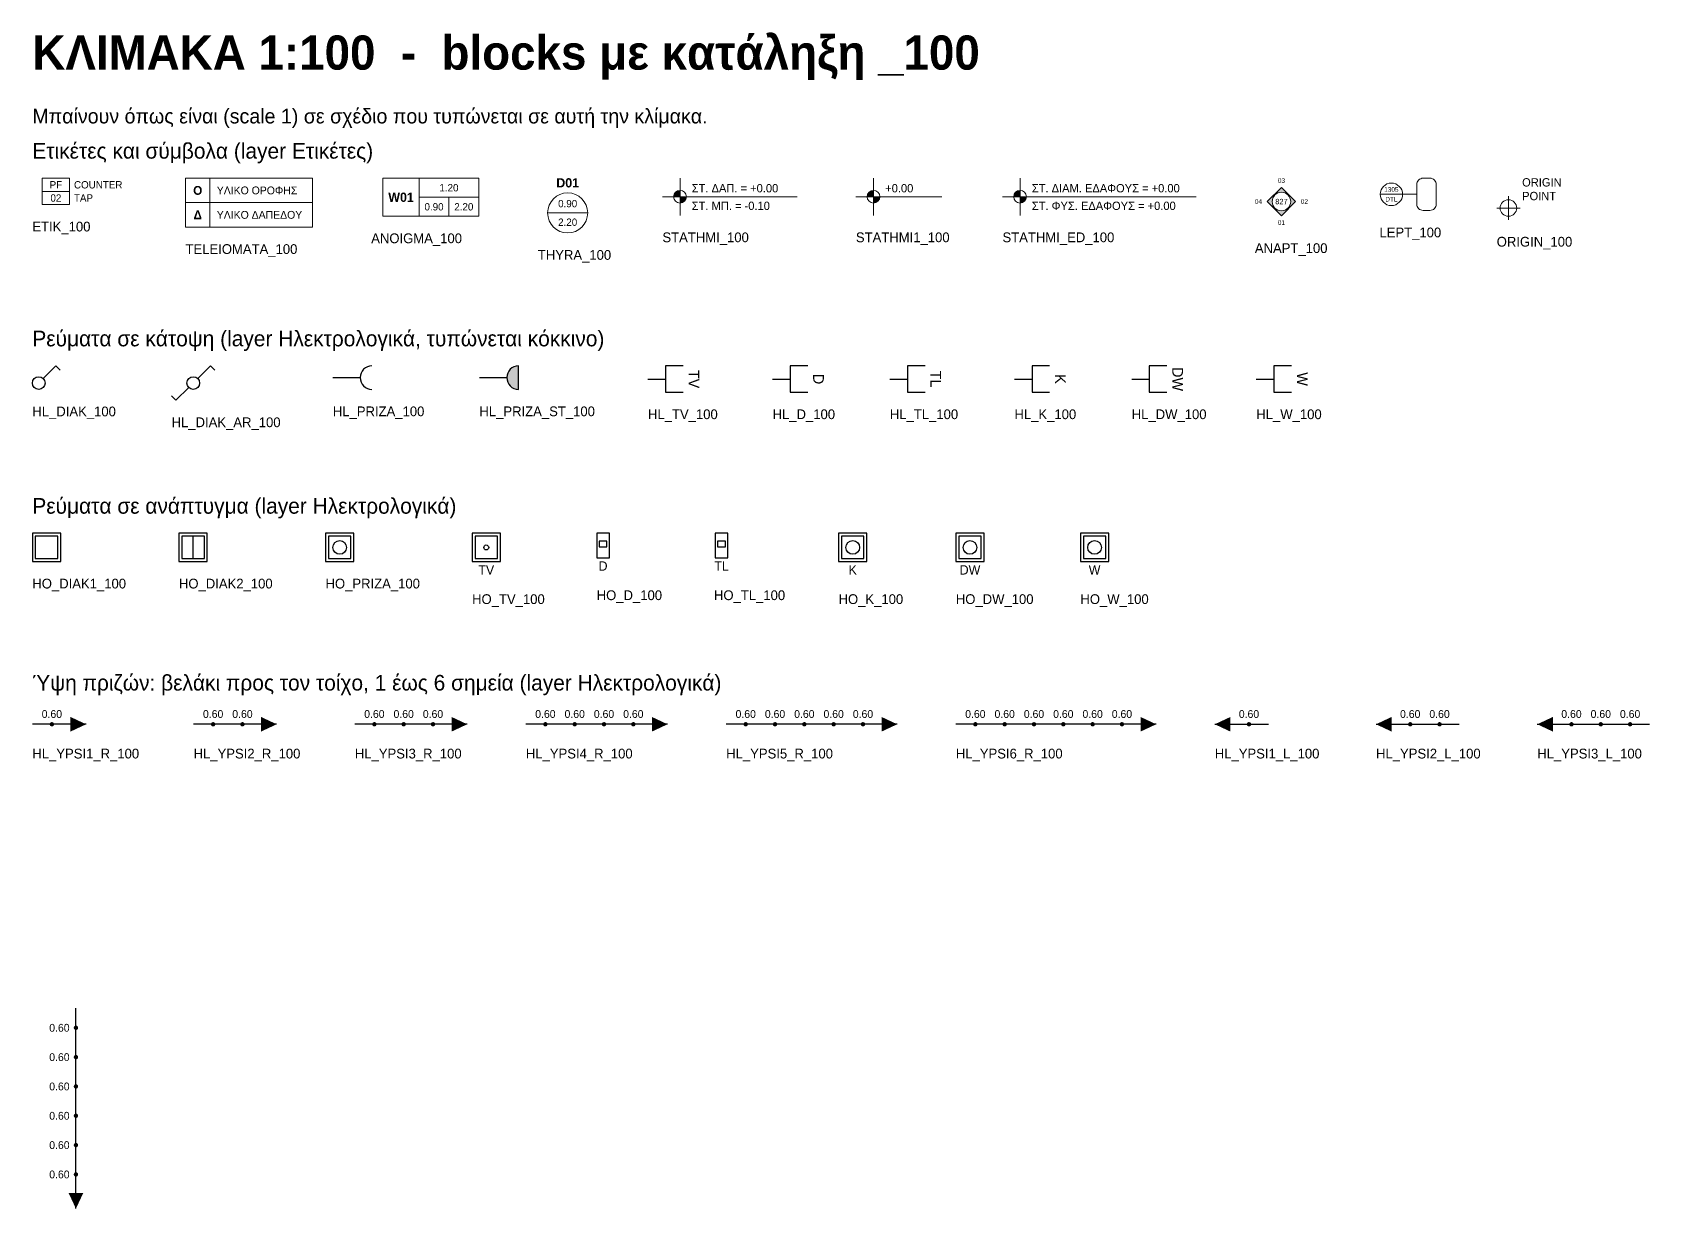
# Model space of a CAD drawing. Extents: x 0 to 269, y -106 to 0.
# Drawn here: x 92.85 to 125.95, y -24 to 0.06 of the extents above; entities that cross this region are included whole.
import ezdxf
from ezdxf.enums import TextEntityAlignment as Align

# ---------------------------------------------------------------- set-up
doc = ezdxf.new("R2010")
doc.units = 0
doc.layers.add('KIT-Οδηγίες', color=140, linetype='Continuous', plot=False)
doc.layers.add('Ετικέτες', color=61, linetype='Continuous', lineweight=18)
doc.layers.add('Ηλεκτρολογικά', color=1, linetype='Continuous', lineweight=25)
doc.styles.add('KIT', font='Commissioner-Regular.ttf')
doc.styles.add('KIT-B', font='Commissioner-Bold.ttf')

# ---------------------------------------------------------------- blocks, each defined once
blk = doc.blocks.new('ETIK_100')
blk.add_line((0, 0.27), (0.56, 0.27))
blk.add_lwpolyline([(0, 0), (0.56, 0), (0.56, 0.54), (0, 0.54)], close=True)
at = {"style": 'KIT'}
for tag, p in [('ΚΩΔΙΚΟΣ', (0.28, 0.405)), ('ΑΡΙΘΜΟΣ', (0.28, 0.135))]:
    blk.add_attdef(tag, text='', height=0.15, dxfattribs=at).set_placement(p, align=Align.MIDDLE_CENTER)
for tag, p in [('ΚΕΙΜΕΝΟ1', (0.65, 0.33)), ('ΚΕΙΜΕΝΟ2', (0.65, 0.06))]:
    blk.add_attdef(tag, p, '', height=0.15, dxfattribs=at)
blk = doc.blocks.new('TELEIOMATA_100')
for p, q in [((0.5, 0), (0.5, 1)), ((0, 0.5), (2.6, 0.5))]:
    blk.add_line(p, q)
blk.add_lwpolyline([(0, 0), (2.6, 0), (2.6, 1), (0, 1)], close=True)
at = {"style": 'KIT-B'}
for s, p in [('Ο', (0.25, 0.75)), ('Δ', (0.25, 0.25))]:
    blk.add_text(s, height=0.18, dxfattribs=at).set_placement(p, align=Align.MIDDLE_CENTER)
at = {"style": 'KIT'}
for tag, p in [('ΟΡΟΦΗ', (0.64, 0.75)), ('ΔΑΠΕΔΟ', (0.64, 0.25))]:
    blk.add_attdef(tag, text='', height=0.16, dxfattribs=at).set_placement(p, align=Align.MIDDLE_LEFT)
blk = doc.blocks.new('ANOIGMA_100')
for p, q in [((0.74, 0), (0.74, 0.78)), ((0.74, 0.39), (1.96, 0.39)), ((1.35, 0), (1.35, 0.39))]:
    blk.add_line(p, q)
blk.add_lwpolyline([(0, 0), (1.96, 0), (1.96, 0.78), (0, 0.78)], close=True)
for tag, height, style, p in [('ΠΛΑΤΟΣ', 0.15, 'KIT', (1.35, 0.585)), ('ΑΡΙΘΜΟΣ', 0.19, 'KIT-B', (0.37, 0.39)), ('ΠΟΔΙΑ', 0.15, 'KIT', (1.045, 0.195)), ('ΠΡΕΚΙ', 0.15, 'KIT', (1.655, 0.195))]:
    blk.add_attdef(tag, text='', height=height, dxfattribs=dict(style=style)).set_placement(p, align=Align.MIDDLE_CENTER)
blk = doc.blocks.new('THYRA_100')
blk.add_line((-0.41, 0), (0.41, 0))
blk.add_circle((0, 0), 0.41)
at = {"style": 'KIT-B'}
blk.add_attdef('ΑΡΙΘΜΟΣ', text='', height=0.19, dxfattribs=at).set_placement((0, 0.52), align=Align.CENTER)
at = {"style": 'KIT'}
for tag, p in [('ΠΛΑΤΟΣ', (0, 0.19)), ('ΠΡΕΚΙ', (0, -0.19))]:
    blk.add_attdef(tag, text='', height=0.15, dxfattribs=at).set_placement(p, align=Align.MIDDLE_CENTER)
blk = doc.blocks.new('STATHMI_100')
for points in [[(0, 0), (0, 0.13, 0.414214), (-0.13, 0)], [(0, 0), (0, -0.13, 0.414214), (0.13, 0)]]:
    blk.add_hatch(color=256).paths.add_polyline_path(points)
for p, q in [((0, -0.38), (0, 0.38)), ((-0.36, 0), (2.4, 0))]:
    blk.add_line(p, q)
blk.add_circle((0, 0), 0.13)
at = {"style": 'KIT'}
for tag, p in [('ΔΑΠΕΔΟ', (0.24, 0.09)), ('ΜΠΕΤΟΝ', (0.24, -0.27))]:
    blk.add_attdef(tag, p, '', height=0.17, dxfattribs=at)
blk = doc.blocks.new('STATHMI1_100')
for points in [[(0, 0), (0, 0.13, 0.414214), (-0.13, 0)], [(0, 0), (0, -0.13, 0.414214), (0.13, 0)]]:
    blk.add_hatch(color=256).paths.add_polyline_path(points)
for p, q in [((0, -0.38), (0, 0.38)), ((-0.36, 0), (1.4, 0))]:
    blk.add_line(p, q)
blk.add_circle((0, 0), 0.13)
at = {"style": 'KIT'}
blk.add_attdef('ΣΤΑΘΜΗ', (0.24, 0.09), '', height=0.17, dxfattribs=at)
blk = doc.blocks.new('STATHMI_ED_100')
for points in [[(0, 0), (0, 0.13, 0.414214), (-0.13, 0)], [(0, 0), (0, -0.13, 0.414214), (0.13, 0)]]:
    blk.add_hatch(color=256).paths.add_polyline_path(points)
for p, q in [((0, -0.38), (0, 0.38)), ((-0.36, 0), (3.604, 0))]:
    blk.add_line(p, q)
blk.add_circle((0, 0), 0.13)
at = {"style": 'KIT'}
for tag, p in [('ΔΙΑΜΟΡΦΩΜΕΝΟ', (0.24, 0.09)), ('ΦΥΣΙΚΟ', (0.24, -0.27))]:
    blk.add_attdef(tag, p, '', height=0.17, dxfattribs=at)
blk = doc.blocks.new('ANAPT_100')
h = blk.add_hatch(color=256)
h.paths.add_polyline_path([(0.29, 0), (0, 0.29), (-0.29, 0), (0, -0.29)])
h.paths.add_polyline_path([(-0.19, 0, 1), (0.19, 0, 1)], flags=16)
blk.add_lwpolyline([(0.29, 0), (0, 0.29), (-0.29, 0), (0, -0.29)], close=True)
blk.add_circle((0, 0), 0.19)
at = {"style": 'KIT'}
for s, p in [('03', (0, 0.43)), ('04', (-0.47, 0)), ('02', (0.47, 0)), ('01', (0, -0.43))]:
    blk.add_text(s, height=0.095, dxfattribs=at).set_placement(p, align=Align.MIDDLE_CENTER)
blk.add_attdef('ΣΧΕΔΙΟ', text='', height=0.11, dxfattribs=at).set_placement((0, 0), align=Align.MIDDLE_CENTER)
blk = doc.blocks.new('LEPT_100')
for p, q in [((-0.23, 0), (0.23, 0)), ((0.23, 0), (0.52, 0))]:
    blk.add_line(p, q)
blk.add_lwpolyline([(0.65, -0.33), (0.79, -0.33, 0.414214), (0.92, -0.2), (0.92, 0.2, 0.414214), (0.79, 0.33), (0.65, 0.33, 0.414214), (0.52, 0.2), (0.52, -0.2, 0.414214)], format="xyb", close=True)
blk.add_circle((0, 0), 0.23)
at = {"style": 'KIT'}
blk.add_text('DTL', height=0.095, dxfattribs=at).set_placement((0, -0.1), align=Align.MIDDLE_CENTER)
blk.add_attdef('ΣΧΕΔΙΟ', text='', height=0.095, dxfattribs=at).set_placement((0, 0.1), align=Align.MIDDLE_CENTER)
blk = doc.blocks.new('ORIGIN_100')
at = {"color": 1}
for p, q in [((-0.24, 0), (0.24, 0)), ((0, -0.24), (0, 0.24))]:
    blk.add_line(p, q, dxfattribs=at)
blk.add_circle((0, 0), 0.17, dxfattribs=at)
at = {"color": 1, "style": 'KIT'}
for s, p in [('ORIGIN', (0.28, 0.44)), ('POINT', (0.28, 0.16))]:
    blk.add_text(s, height=0.17, dxfattribs=at).set_placement(p)
blk = doc.blocks.new('HL_DIAK_100')
for p, q in [((0.092, 0.092), (0.352, 0.352)), ((0.352, 0.352), (0.442, 0.262))]:
    blk.add_line(p, q)
blk.add_circle((0, 0), 0.13)
blk = doc.blocks.new('HL_DIAK_AR_100')
for p, q in [((0.092, 0.092), (0.352, 0.352)), ((0.352, 0.352), (0.442, 0.262)), ((-0.352, -0.352), (-0.442, -0.262)), ((-0.092, -0.092), (-0.352, -0.352))]:
    blk.add_line(p, q)
blk.add_circle((0, 0), 0.13)
blk = doc.blocks.new('HL_PRIZA_100')
blk.add_line((0, 0), (0.56, 0))
blk.add_arc((0.8, 0), 0.24, 90, 270)
blk = doc.blocks.new('HL_PRIZA_ST_100')
blk.add_hatch(color=256).paths.add_polyline_path([(0.8, 0), (0.8, 0.24, 1), (0.8, -0.24)])
for p, q in [((0, 0), (0.56, 0)), ((0.8, -0.24), (0.8, 0.24))]:
    blk.add_line(p, q)
blk.add_arc((0.8, 0), 0.24, 90, 270)
blk = doc.blocks.new('HL_TV_100')
blk.add_line((0, 0), (0.36, 0))
blk.add_lwpolyline([(0.72, 0.27), (0.36, 0.27), (0.36, -0.27), (0.72, -0.27)])
at = {"style": 'KIT'}
blk.add_text('TV', height=0.22, rotation=-90, dxfattribs=at).set_placement((0.94, 0), align=Align.MIDDLE_CENTER)
blk = doc.blocks.new('HL_D_100')
blk.add_line((0, 0), (0.36, 0))
blk.add_lwpolyline([(0.72, 0.27), (0.36, 0.27), (0.36, -0.27), (0.72, -0.27)])
at = {"style": 'KIT'}
blk.add_text('D', height=0.22, rotation=-90, dxfattribs=at).set_placement((0.94, 0), align=Align.MIDDLE_CENTER)
blk = doc.blocks.new('HL_TL_100')
blk.add_line((0, 0), (0.36, 0))
blk.add_lwpolyline([(0.72, 0.27), (0.36, 0.27), (0.36, -0.27), (0.72, -0.27)])
at = {"style": 'KIT'}
blk.add_text('TL', height=0.22, rotation=-90, dxfattribs=at).set_placement((0.94, 0), align=Align.MIDDLE_CENTER)
blk = doc.blocks.new('HL_K_100')
blk.add_line((0, 0), (0.36, 0))
blk.add_lwpolyline([(0.72, 0.27), (0.36, 0.27), (0.36, -0.27), (0.72, -0.27)])
at = {"style": 'KIT'}
blk.add_text('K', height=0.22, rotation=-90, dxfattribs=at).set_placement((0.94, 0), align=Align.MIDDLE_CENTER)
blk = doc.blocks.new('HL_DW_100')
blk.add_line((0, 0), (0.36, 0))
blk.add_lwpolyline([(0.72, 0.27), (0.36, 0.27), (0.36, -0.27), (0.72, -0.27)])
at = {"style": 'KIT'}
blk.add_text('DW', height=0.22, rotation=-90, dxfattribs=at).set_placement((0.94, 0), align=Align.MIDDLE_CENTER)
blk = doc.blocks.new('HL_W_100')
blk.add_line((0, 0), (0.36, 0))
blk.add_lwpolyline([(0.72, 0.27), (0.36, 0.27), (0.36, -0.27), (0.72, -0.27)])
at = {"style": 'KIT'}
blk.add_text('W', height=0.22, rotation=-90, dxfattribs=at).set_placement((0.94, 0), align=Align.MIDDLE_CENTER)
blk = doc.blocks.new('HO_DIAK1_100')
for points in [[(-0.29, -0.29), (0.29, -0.29), (0.29, 0.29), (-0.29, 0.29)], [(-0.23, -0.23), (0.23, -0.23), (0.23, 0.23), (-0.23, 0.23)]]:
    blk.add_lwpolyline(points, close=True)
blk = doc.blocks.new('HO_DIAK2_100')
blk.add_line((0, -0.23), (0, 0.23))
for points in [[(-0.29, -0.29), (0.29, -0.29), (0.29, 0.29), (-0.29, 0.29)], [(-0.23, -0.23), (0.23, -0.23), (0.23, 0.23), (-0.23, 0.23)]]:
    blk.add_lwpolyline(points, close=True)
blk = doc.blocks.new('HO_PRIZA_100')
for points in [[(-0.29, -0.29), (0.29, -0.29), (0.29, 0.29), (-0.29, 0.29)], [(-0.23, -0.23), (0.23, -0.23), (0.23, 0.23), (-0.23, 0.23)]]:
    blk.add_lwpolyline(points, close=True)
blk.add_circle((0, 0), 0.14)
blk = doc.blocks.new('HO_TV_100')
for points in [[(-0.29, -0.29), (0.29, -0.29), (0.29, 0.29), (-0.29, 0.29)], [(-0.23, -0.23), (0.23, -0.23), (0.23, 0.23), (-0.23, 0.23)]]:
    blk.add_lwpolyline(points, close=True)
blk.add_circle((0, 0), 0.05)
at = {"style": 'KIT'}
blk.add_text('TV', height=0.19, dxfattribs=at).set_placement((0, -0.46), align=Align.MIDDLE_CENTER)
blk = doc.blocks.new('HO_D_100')
for points in [[(-0.13, -0.25), (0.13, -0.25), (0.13, 0.25), (-0.13, 0.25)], [(-0.08, -0.03), (0.08, -0.03), (0.08, 0.09), (-0.08, 0.09)]]:
    blk.add_lwpolyline(points, close=True)
at = {"style": 'KIT'}
blk.add_text('D', height=0.19, dxfattribs=at).set_placement((0, -0.42), align=Align.MIDDLE_CENTER)
blk = doc.blocks.new('HO_TL_100')
for points in [[(-0.13, -0.25), (0.13, -0.25), (0.13, 0.25), (-0.13, 0.25)], [(-0.08, -0.03), (0.08, -0.03), (0.08, 0.09), (-0.08, 0.09)]]:
    blk.add_lwpolyline(points, close=True)
at = {"style": 'KIT'}
blk.add_text('TL', height=0.19, dxfattribs=at).set_placement((0, -0.42), align=Align.MIDDLE_CENTER)
blk = doc.blocks.new('HO_K_100')
for points in [[(-0.29, -0.29), (0.29, -0.29), (0.29, 0.29), (-0.29, 0.29)], [(-0.23, -0.23), (0.23, -0.23), (0.23, 0.23), (-0.23, 0.23)]]:
    blk.add_lwpolyline(points, close=True)
blk.add_circle((0, 0), 0.14)
at = {"style": 'KIT'}
blk.add_text('K', height=0.19, dxfattribs=at).set_placement((0, -0.46), align=Align.MIDDLE_CENTER)
blk = doc.blocks.new('HO_DW_100')
for points in [[(-0.29, -0.29), (0.29, -0.29), (0.29, 0.29), (-0.29, 0.29)], [(-0.23, -0.23), (0.23, -0.23), (0.23, 0.23), (-0.23, 0.23)]]:
    blk.add_lwpolyline(points, close=True)
blk.add_circle((0, 0), 0.14)
at = {"style": 'KIT'}
blk.add_text('DW', height=0.19, dxfattribs=at).set_placement((0, -0.46), align=Align.MIDDLE_CENTER)
blk = doc.blocks.new('HO_W_100')
for points in [[(-0.29, -0.29), (0.29, -0.29), (0.29, 0.29), (-0.29, 0.29)], [(-0.23, -0.23), (0.23, -0.23), (0.23, 0.23), (-0.23, 0.23)]]:
    blk.add_lwpolyline(points, close=True)
blk.add_circle((0, 0), 0.14)
at = {"style": 'KIT'}
blk.add_text('W', height=0.19, dxfattribs=at).set_placement((0, -0.46), align=Align.MIDDLE_CENTER)
blk = doc.blocks.new('HL_YPSI1_R_100')
for points in [[(-0.745, 0, 1), (-0.655, 0, 1)], [(0, 0), (-0.32, 0.15), (-0.32, -0.15)]]:
    blk.add_hatch(color=8).paths.add_polyline_path(points)
at = {"color": 8}
blk.add_line((0, 0), (-1.1, 0), dxfattribs=at)
at = {"color": 1, "style": 'KIT'}
blk.add_attdef('ΥΨΟΣ1', text='', height=0.16, dxfattribs=at).set_placement((-0.7, 0.13), align=Align.CENTER)
blk = doc.blocks.new('HL_YPSI2_R_100')
for points in [[(-1.345, 0, 1), (-1.255, 0, 1)], [(-0.745, 0, 1), (-0.655, 0, 1)], [(0, 0), (-0.32, 0.15), (-0.32, -0.15)]]:
    blk.add_hatch(color=8).paths.add_polyline_path(points)
at = {"color": 8}
blk.add_line((0, 0), (-1.7, 0), dxfattribs=at)
at = {"color": 1, "style": 'KIT'}
for tag, p in [('ΥΨΟΣ2', (-1.3, 0.13)), ('ΥΨΟΣ1', (-0.7, 0.13))]:
    blk.add_attdef(tag, text='', height=0.16, dxfattribs=at).set_placement(p, align=Align.CENTER)
blk = doc.blocks.new('HL_YPSI3_R_100')
for points in [[(-1.945, 0, 1), (-1.855, 0, 1)], [(-1.345, 0, 1), (-1.255, 0, 1)], [(-0.745, 0, 1), (-0.655, 0, 1)], [(0, 0), (-0.32, 0.15), (-0.32, -0.15)]]:
    blk.add_hatch(color=8).paths.add_polyline_path(points)
at = {"color": 8}
blk.add_line((0, 0), (-2.3, 0), dxfattribs=at)
at = {"color": 1, "style": 'KIT'}
for tag, p in [('ΥΨΟΣ3', (-1.9, 0.13)), ('ΥΨΟΣ2', (-1.3, 0.13)), ('ΥΨΟΣ1', (-0.7, 0.13))]:
    blk.add_attdef(tag, text='', height=0.16, dxfattribs=at).set_placement(p, align=Align.CENTER)
blk = doc.blocks.new('HL_YPSI4_R_100')
for points in [[(-2.545, 0, 1), (-2.455, 0, 1)], [(-1.945, 0, 1), (-1.855, 0, 1)], [(-1.345, 0, 1), (-1.255, 0, 1)], [(-0.745, 0, 1), (-0.655, 0, 1)], [(0, 0), (-0.32, 0.15), (-0.32, -0.15)]]:
    blk.add_hatch(color=8).paths.add_polyline_path(points)
at = {"color": 8}
blk.add_line((0, 0), (-2.9, 0), dxfattribs=at)
at = {"color": 1, "style": 'KIT'}
for tag, p in [('ΥΨΟΣ4', (-2.5, 0.13)), ('ΥΨΟΣ3', (-1.9, 0.13)), ('ΥΨΟΣ2', (-1.3, 0.13)), ('ΥΨΟΣ1', (-0.7, 0.13))]:
    blk.add_attdef(tag, text='', height=0.16, dxfattribs=at).set_placement(p, align=Align.CENTER)
blk = doc.blocks.new('HL_YPSI5_R_100')
for points in [[(-3.145, 0, 1), (-3.055, 0, 1)], [(-2.545, 0, 1), (-2.455, 0, 1)], [(-1.945, 0, 1), (-1.855, 0, 1)], [(-1.345, 0, 1), (-1.255, 0, 1)], [(-0.745, 0, 1), (-0.655, 0, 1)], [(0, 0), (-0.32, 0.15), (-0.32, -0.15)]]:
    blk.add_hatch(color=8).paths.add_polyline_path(points)
at = {"color": 8}
blk.add_line((0, 0), (-3.5, 0), dxfattribs=at)
at = {"color": 1, "style": 'KIT'}
for tag, p in [('ΥΨΟΣ5', (-3.1, 0.13)), ('ΥΨΟΣ4', (-2.5, 0.13)), ('ΥΨΟΣ3', (-1.9, 0.13)), ('ΥΨΟΣ2', (-1.3, 0.13)), ('ΥΨΟΣ1', (-0.7, 0.13))]:
    blk.add_attdef(tag, text='', height=0.16, dxfattribs=at).set_placement(p, align=Align.CENTER)
blk = doc.blocks.new('HL_YPSI6_R_100')
for points in [[(-3.745, 0, 1), (-3.655, 0, 1)], [(-3.145, 0, 1), (-3.055, 0, 1)], [(-2.545, 0, 1), (-2.455, 0, 1)], [(-1.945, 0, 1), (-1.855, 0, 1)], [(-1.345, 0, 1), (-1.255, 0, 1)], [(-0.745, 0, 1), (-0.655, 0, 1)], [(0, 0), (-0.32, 0.15), (-0.32, -0.15)]]:
    blk.add_hatch(color=8).paths.add_polyline_path(points)
at = {"color": 8}
blk.add_line((0, 0), (-4.1, 0), dxfattribs=at)
at = {"color": 1, "style": 'KIT'}
for tag, p in [('ΥΨΟΣ6', (-3.7, 0.13)), ('ΥΨΟΣ5', (-3.1, 0.13)), ('ΥΨΟΣ4', (-2.5, 0.13)), ('ΥΨΟΣ3', (-1.9, 0.13)), ('ΥΨΟΣ2', (-1.3, 0.13)), ('ΥΨΟΣ1', (-0.7, 0.13))]:
    blk.add_attdef(tag, text='', height=0.16, dxfattribs=at).set_placement(p, align=Align.CENTER)
blk = doc.blocks.new('HL_YPSI1_L_100')
for points in [[(0, 0), (0.32, -0.15), (0.32, 0.15)], [(0.655, 0, 1), (0.745, 0, 1)]]:
    blk.add_hatch(color=8).paths.add_polyline_path(points)
at = {"color": 8}
blk.add_line((0, 0), (1.1, 0), dxfattribs=at)
at = {"color": 1, "style": 'KIT'}
blk.add_attdef('ΥΨΟΣ1', text='', height=0.16, dxfattribs=at).set_placement((0.7, 0.13), align=Align.CENTER)
blk = doc.blocks.new('HL_YPSI2_L_100')
for points in [[(0, 0), (0.32, -0.15), (0.32, 0.15)], [(0.655, 0, 1), (0.745, 0, 1)], [(1.255, 0, 1), (1.345, 0, 1)]]:
    blk.add_hatch(color=8).paths.add_polyline_path(points)
at = {"color": 8}
blk.add_line((0, 0), (1.7, 0), dxfattribs=at)
at = {"color": 1, "style": 'KIT'}
for tag, p in [('ΥΨΟΣ1', (0.7, 0.13)), ('ΥΨΟΣ2', (1.3, 0.13))]:
    blk.add_attdef(tag, text='', height=0.16, dxfattribs=at).set_placement(p, align=Align.CENTER)
blk = doc.blocks.new('HL_YPSI3_L_100')
for points in [[(0, 0), (0.32, -0.15), (0.32, 0.15)], [(0.655, 0, 1), (0.745, 0, 1)], [(1.255, 0, 1), (1.345, 0, 1)], [(1.855, 0, 1), (1.945, 0, 1)]]:
    blk.add_hatch(color=8).paths.add_polyline_path(points)
at = {"color": 8}
blk.add_line((0, 0), (2.3, 0), dxfattribs=at)
at = {"color": 1, "style": 'KIT'}
for tag, p in [('ΥΨΟΣ1', (0.7, 0.13)), ('ΥΨΟΣ2', (1.3, 0.13)), ('ΥΨΟΣ3', (1.9, 0.13))]:
    blk.add_attdef(tag, text='', height=0.16, dxfattribs=at).set_placement(p, align=Align.CENTER)
blk = doc.blocks.new('HL_YPSI6_D_100')
for points in [[(-0.045, 3.7, 1), (0.045, 3.7, 1)], [(-0.045, 3.1, 1), (0.045, 3.1, 1)], [(-0.045, 2.5, 1), (0.045, 2.5, 1)], [(-0.045, 1.9, 1), (0.045, 1.9, 1)], [(-0.045, 1.3, 1), (0.045, 1.3, 1)], [(-0.045, 0.7, 1), (0.045, 0.7, 1)], [(0, 0), (0.15, 0.32), (-0.15, 0.32)]]:
    blk.add_hatch(color=8).paths.add_polyline_path(points)
at = {"color": 8}
blk.add_line((0, 0), (0, 4.1), dxfattribs=at)
at = {"color": 1, "style": 'KIT'}
for tag, p in [('ΥΨΟΣ6', (-0.13, 3.7)), ('ΥΨΟΣ5', (-0.13, 3.1)), ('ΥΨΟΣ4', (-0.13, 2.5)), ('ΥΨΟΣ3', (-0.13, 1.9)), ('ΥΨΟΣ2', (-0.13, 1.3)), ('ΥΨΟΣ1', (-0.13, 0.7))]:
    blk.add_attdef(tag, text='', height=0.16, dxfattribs=at).set_placement(p, align=Align.MIDDLE_RIGHT)

msp = doc.modelspace()

# ---------------------------------------------------------------- block references
at = {"layer": 'Ετικέτες'}
for name, p, values in [('ETIK_100', (93.052, -3.46), {'ΚΩΔΙΚΟΣ': 'PF', 'ΑΡΙΘΜΟΣ': '02', 'ΚΕΙΜΕΝΟ1': 'COUNTER', 'ΚΕΙΜΕΝΟ2': 'TAP'}), ('TELEIOMATA_100', (95.985, -3.92), {'ΟΡΟΦΗ': 'ΥΛΙΚΟ ΟΡΟΦΗΣ', 'ΔΑΠΕΔΟ': 'ΥΛΙΚΟ ΔΑΠΕΔΟΥ'}), ('ANOIGMA_100', (100.026, -3.7), {'ΑΡΙΘΜΟΣ': 'W01', 'ΠΛΑΤΟΣ': '1.20', 'ΠΟΔΙΑ': '0.90', 'ΠΡΕΚΙ': '2.20'}), ('THYRA_100', (103.806, -3.63), {'ΑΡΙΘΜΟΣ': 'D01', 'ΠΛΑΤΟΣ': '0.90', 'ΠΡΕΚΙ': '2.20'}), ('STATHMI_100', (106.105, -3.3), {'ΔΑΠΕΔΟ': 'ΣΤ. ΔΑΠ. = +0.00', 'ΜΠΕΤΟΝ': 'ΣΤ. ΜΠ. = -0.10'}), ('STATHMI1_100', (110.065, -3.3), {'ΣΤΑΘΜΗ': '+0.00'}), ('STATHMI_ED_100', (113.065, -3.3), {'ΔΙΑΜΟΡΦΩΜΕΝΟ': 'ΣΤ. ΔΙΑΜ. ΕΔΑΦΟΥΣ = +0.00', 'ΦΥΣΙΚΟ': 'ΣΤ. ΦΥΣ. ΕΔΑΦΟΥΣ = +0.00'}), ('ANAPT_100', (118.414, -3.398), {'ΣΧΕΔΙΟ': '827'}), ('LEPT_100', (120.664, -3.25), {'ΣΧΕΔΙΟ': '1305'})]:
    msp.add_blockref(name, p, dxfattribs=at).add_auto_attribs(values)
msp.add_blockref('ORIGIN_100', (123.06, -3.53), dxfattribs=at)
at = {"layer": 'Ηλεκτρολογικά'}
for name, p in [('HL_DIAK_100', (92.98, -7.112)), ('HL_DIAK_AR_100', (96.142, -7.112)), ('HL_PRIZA_100', (99, -7)), ('HL_PRIZA_ST_100', (102, -7)), ('HL_TV_100', (105.45, -7.03)), ('HL_D_100', (108, -7.03)), ('HL_TL_100', (110.4, -7.03)), ('HL_K_100', (112.95, -7.03)), ('HL_DW_100', (115.35, -7.03)), ('HL_W_100', (117.9, -7.03)), ('HO_DIAK1_100', (93.14, -10.474)), ('HO_DIAK2_100', (96.14, -10.474)), ('HO_PRIZA_100', (99.14, -10.474)), ('HO_TV_100', (102.14, -10.474)), ('HO_D_100', (104.53, -10.434)), ('HO_TL_100', (106.955, -10.434)), ('HO_K_100', (109.64, -10.474)), ('HO_DW_100', (112.04, -10.474)), ('HO_W_100', (114.59, -10.474))]:
    msp.add_blockref(name, p, dxfattribs=at)
for name, p, values in [('HL_YPSI1_R_100', (93.95, -14.092), {'ΥΨΟΣ1': '0.60'}), ('HL_YPSI2_R_100', (97.85, -14.092), {'ΥΨΟΣ1': '0.60', 'ΥΨΟΣ2': '0.60'}), ('HL_YPSI3_R_100', (101.75, -14.092), {'ΥΨΟΣ1': '0.60', 'ΥΨΟΣ2': '0.60', 'ΥΨΟΣ3': '0.60'}), ('HL_YPSI4_R_100', (105.85, -14.092), {'ΥΨΟΣ1': '0.60', 'ΥΨΟΣ2': '0.60', 'ΥΨΟΣ3': '0.60', 'ΥΨΟΣ4': '0.60'}), ('HL_YPSI5_R_100', (110.55, -14.092), {'ΥΨΟΣ1': '0.60', 'ΥΨΟΣ2': '0.60', 'ΥΨΟΣ3': '0.60', 'ΥΨΟΣ4': '0.60', 'ΥΨΟΣ5': '0.60'}), ('HL_YPSI6_R_100', (115.85, -14.092), {'ΥΨΟΣ1': '0.60', 'ΥΨΟΣ2': '0.60', 'ΥΨΟΣ3': '0.60', 'ΥΨΟΣ4': '0.60', 'ΥΨΟΣ5': '0.60', 'ΥΨΟΣ6': '0.60'}), ('HL_YPSI1_L_100', (117.05, -14.092), {'ΥΨΟΣ1': '0.60'}), ('HL_YPSI2_L_100', (120.35, -14.092), {'ΥΨΟΣ1': '0.60', 'ΥΨΟΣ2': '0.60'}), ('HL_YPSI3_L_100', (123.65, -14.092), {'ΥΨΟΣ1': '0.60', 'ΥΨΟΣ2': '0.60', 'ΥΨΟΣ3': '0.60'}), ('HL_YPSI6_D_100', (93.742, -24.002), {'ΥΨΟΣ1': '0.60', 'ΥΨΟΣ2': '0.60', 'ΥΨΟΣ3': '0.60', 'ΥΨΟΣ4': '0.60', 'ΥΨΟΣ5': '0.60', 'ΥΨΟΣ6': '0.60'})]:
    msp.add_blockref(name, p, dxfattribs=at).add_auto_attribs(values)

# ---------------------------------------------------------------- texts
at = {"layer": 'KIT-Οδηγίες'}
for s, height, style, p in [('ΚΛΙΜΑΚΑ 1:100  -  blocks με κατάληξη _100', 0.7, 'KIT-B', (92.85, -0.7)), ('Μπαίνουν όπως είναι (scale 1) σε σχέδιο που τυπώνεται σε αυτή την κλίμακα.', 0.3, 'KIT', (92.85, -1.8)), ('Ετικέτες και σύμβολα (layer Ετικέτες)', 0.32, 'KIT', (92.85, -2.52)), ('ETIK_100', 0.2, 'KIT', (92.85, -4.01)), ('LEPT_100', 0.2, 'KIT', (120.42, -4.13)), ('TELEIOMATA_100', 0.2, 'KIT', (95.985, -4.47)), ('ANOIGMA_100', 0.2, 'KIT', (99.785, -4.25)), ('STATHMI_100', 0.2, 'KIT', (105.745, -4.23)), ('STATHMI1_100', 0.2, 'KIT', (109.705, -4.23)), ('STATHMI_ED_100', 0.2, 'KIT', (112.705, -4.23)), ('ANAPT_100', 0.2, 'KIT', (117.87, -4.451)), ('ORIGIN_100', 0.2, 'KIT', (122.82, -4.32)), ('THYRA_100', 0.2, 'KIT', (103.195, -4.59)), ('Ρεύματα σε κάτοψη (layer Ηλεκτρολογικά, τυπώνεται κόκκινο)', 0.32, 'KIT', (92.85, -6.36)), ('HL_DIAK_100', 0.2, 'KIT', (92.85, -7.792)), ('HL_PRIZA_100', 0.2, 'KIT', (99, -7.79)), ('HL_PRIZA_ST_100', 0.2, 'KIT', (102, -7.79)), ('HL_DIAK_AR_100', 0.2, 'KIT', (95.7, -8.014)), ('HL_TV_100', 0.2, 'KIT', (105.45, -7.85)), ('HL_D_100', 0.2, 'KIT', (108, -7.85)), ('HL_TL_100', 0.2, 'KIT', (110.4, -7.85)), ('HL_K_100', 0.2, 'KIT', (112.95, -7.85)), ('HL_DW_100', 0.2, 'KIT', (115.35, -7.85)), ('HL_W_100', 0.2, 'KIT', (117.9, -7.85)), ('Ρεύματα σε ανάπτυγμα (layer Ηλεκτρολογικά)', 0.32, 'KIT', (92.85, -9.784)), ('HO_DIAK1_100', 0.2, 'KIT', (92.85, -11.314)), ('HO_DIAK2_100', 0.2, 'KIT', (95.85, -11.314)), ('HO_PRIZA_100', 0.2, 'KIT', (98.85, -11.314)), ('HO_TV_100', 0.2, 'KIT', (101.85, -11.632)), ('HO_D_100', 0.2, 'KIT', (104.4, -11.552)), ('HO_TL_100', 0.2, 'KIT', (106.8, -11.552)), ('HO_K_100', 0.2, 'KIT', (109.35, -11.632)), ('HO_DW_100', 0.2, 'KIT', (111.75, -11.632)), ('HO_W_100', 0.2, 'KIT', (114.3, -11.632)), ('Ύψη πριζών: βελάκι προς τον τοίχο, 1 έως 6 σημεία (layer Ηλεκτρολογικά)', 0.32, 'KIT', (92.85, -13.402)), ('HL_YPSI1_R_100', 0.2, 'KIT', (92.85, -14.792)), ('HL_YPSI2_R_100', 0.2, 'KIT', (96.15, -14.792)), ('HL_YPSI3_R_100', 0.2, 'KIT', (99.45, -14.792)), ('HL_YPSI4_R_100', 0.2, 'KIT', (102.95, -14.792)), ('HL_YPSI5_R_100', 0.2, 'KIT', (107.05, -14.792)), ('HL_YPSI6_R_100', 0.2, 'KIT', (111.75, -14.792)), ('HL_YPSI1_L_100', 0.2, 'KIT', (117.05, -14.792)), ('HL_YPSI2_L_100', 0.2, 'KIT', (120.35, -14.792)), ('HL_YPSI3_L_100', 0.2, 'KIT', (123.65, -14.792))]:
    msp.add_text(s, height=height, dxfattribs=dict(at, style=style)).set_placement(p)

doc.saveas('drawing.dxf')
